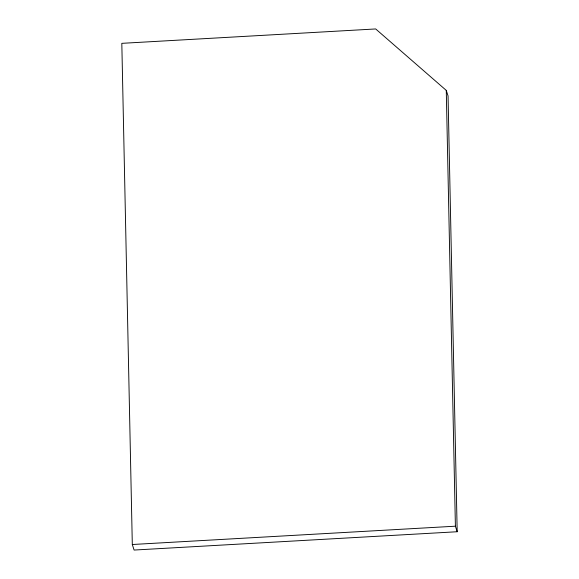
<?xml version="1.0" encoding="UTF-8"?>
<svg xmlns="http://www.w3.org/2000/svg" width="579" height="579" viewBox="0 0 579 579"><rect width="100%" height="100%" fill="white"/><g stroke="black" fill="none" stroke-linecap="round" stroke-linejoin="round"><path stroke-width="0.87" d="M132.309 544.506L455.398 526.195L457.186 531.739L134.096 550.05L132.309 544.506L121.814 43.338L375.67 28.95L446.271 90.396L448.059 95.94L457.186 531.739M446.271 90.396L455.398 526.195"/></g></svg>
